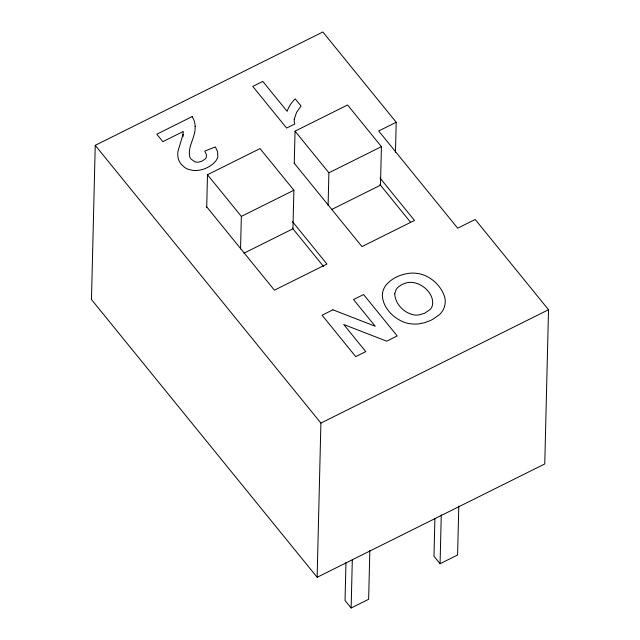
<?xml version="1.0" encoding="UTF-8"?>
<svg xmlns="http://www.w3.org/2000/svg" width="640" height="640" viewBox="0 0 640 640"><rect width="100%" height="100%" fill="white"/><g stroke="black" fill="none" stroke-linecap="round" stroke-linejoin="round"><path stroke-width="0.96" d="M95.24 145.336L91.472 299.544L317.136 577.28L544.76 463.944L548.528 309.736L475.184 219.472L457.68 228.192L378.696 130.984L396.208 122.264L322.864 32L95.24 145.336L320.904 423.08L317.136 577.28M183.08 136.464L183.128 134.488M206.704 207.36L207.496 174.736L260.024 148.584L293.88 190.24L292.936 228.792L243.968 253.176M240.552 249.016L241.352 216.4L207.496 174.736M294.248 163.768L295.048 131.144L347.576 104.992L381.424 146.648L380.48 185.2L331.512 209.584M328.096 205.424L328.896 172.808L295.048 131.144M345.968 562.576L345.04 600.504L351.136 608L368.64 599.28L369.84 550.376M351.136 608L352.304 560.088M395.472 152.248L396.208 122.264M434.912 518.288L433.984 556.208L440.08 563.712L457.592 554.992L458.784 506.088M440.08 563.712L441.272 514.8M192.128 116.6L156.784 134.2L162.84 141.656L183.2 131.52A20.712 16.296 1.4 0 1 182.944 134.536M241.352 216.4L293.88 190.24M328.896 172.808L381.424 146.648M320.904 423.08L548.528 309.736M380.008 178.008L414.488 220.44L361.96 246.592L294.264 163.272M379.856 184.432L410.568 222.232M292.464 221.6L326.944 264.032L274.416 290.184L206.712 206.864M292.304 228.024L323.648 266.6M444.568 306.336A29.592 23.288 1.4 0 0 444.864 297.752C442.088 287.752 434.088 279.376 424.608 275.36A26.504 20.856 1.4 0 0 420.544 274.056A26.864 21.144 1.4 0 0 416.288 273.296A25.68 20.208 1.4 0 0 410.592 273.16C401.576 273.928 392.472 277.752 386.424 284.616A25.792 20.296 1.4 0 0 383.456 289.672A27.096 21.32 1.4 0 0 382.776 291.888A26.376 20.752 1.4 0 0 382.328 295.32C382.88 307.688 393.184 318.064 404.296 322.296A26.352 20.736 1.4 0 0 407.064 323.112A27.28 21.464 1.4 0 0 411.344 323.88A26.032 20.488 1.4 0 0 418.488 323.92L424.2 322.824L429.896 320.736A43.152 33.96 1.4 0 0 432.848 319.264L439.168 314.856A27.408 21.568 1.4 0 0 441.08 312.896A24.112 18.968 1.4 0 0 444.528 306.336M192.16 116.592A29.2 22.976 1.4 0 1 195.136 126.296M195.152 126.296A27.672 21.776 1.4 0 1 195.144 127.68C195.336 137.712 187.328 146.96 189.768 156.92A11.048 8.696 1.4 0 0 190.952 158.88L194.336 161.536A6.608 5.2 1.4 0 0 196.136 162.072A6.912 5.44 1.4 0 0 198.432 162.16L202.008 161.16L205.248 158.92A7.344 5.776 1.4 0 0 206.376 156.992L206.328 154.344L204.712 151.152L215.376 146.904L217.608 151.752L217.808 156.832A13.896 10.936 1.4 0 1 217.096 158.816A19.776 15.568 1.4 0 1 215.544 161.28C210.76 166.904 203.36 170.168 196.048 170.552A16.64 13.096 1.4 0 1 192.424 170.328L188.256 169.28A15.52 12.216 1.4 0 1 184.712 167.48L181.272 164.336A21.352 16.8 1.4 0 1 178.12 157.976L177.832 155.856A37.912 29.832 1.4 0 1 178.016 151.056L182.792 135.264A18.424 14.504 1.4 0 0 182.952 134.536M294.296 119.232L294.256 119.84A20 15.736 1.4 0 0 294.76 124.016L286.608 128.072L252.76 86.408L262.808 81.408L287.128 111.336A41.336 32.528 1.4 0 1 294.504 99.584L295.216 98.864L301.064 106.064L296.56 112.344L294.296 119.232M394.752 293.776C395.08 304.096 404.552 313.624 414.688 314.976A14.616 11.504 1.4 0 0 418.832 314.936L424.536 313.304L429.944 309.672A14.792 11.64 1.4 0 0 431.976 306.816C435.856 294.896 422.544 282.64 411.08 282.344A14.928 11.744 1.4 0 0 406.928 282.712L402.152 284.376L398.2 287.048A14.776 11.632 1.4 0 0 396.024 289.816L394.752 293.776M332.896 309.824L322.08 315.216L355.72 356.616L365.768 351.616L343.744 324.504L386.712 341.184L397.224 335.952L363.584 294.552L353.528 299.552L375.224 326.248L332.896 309.824"/></g></svg>
